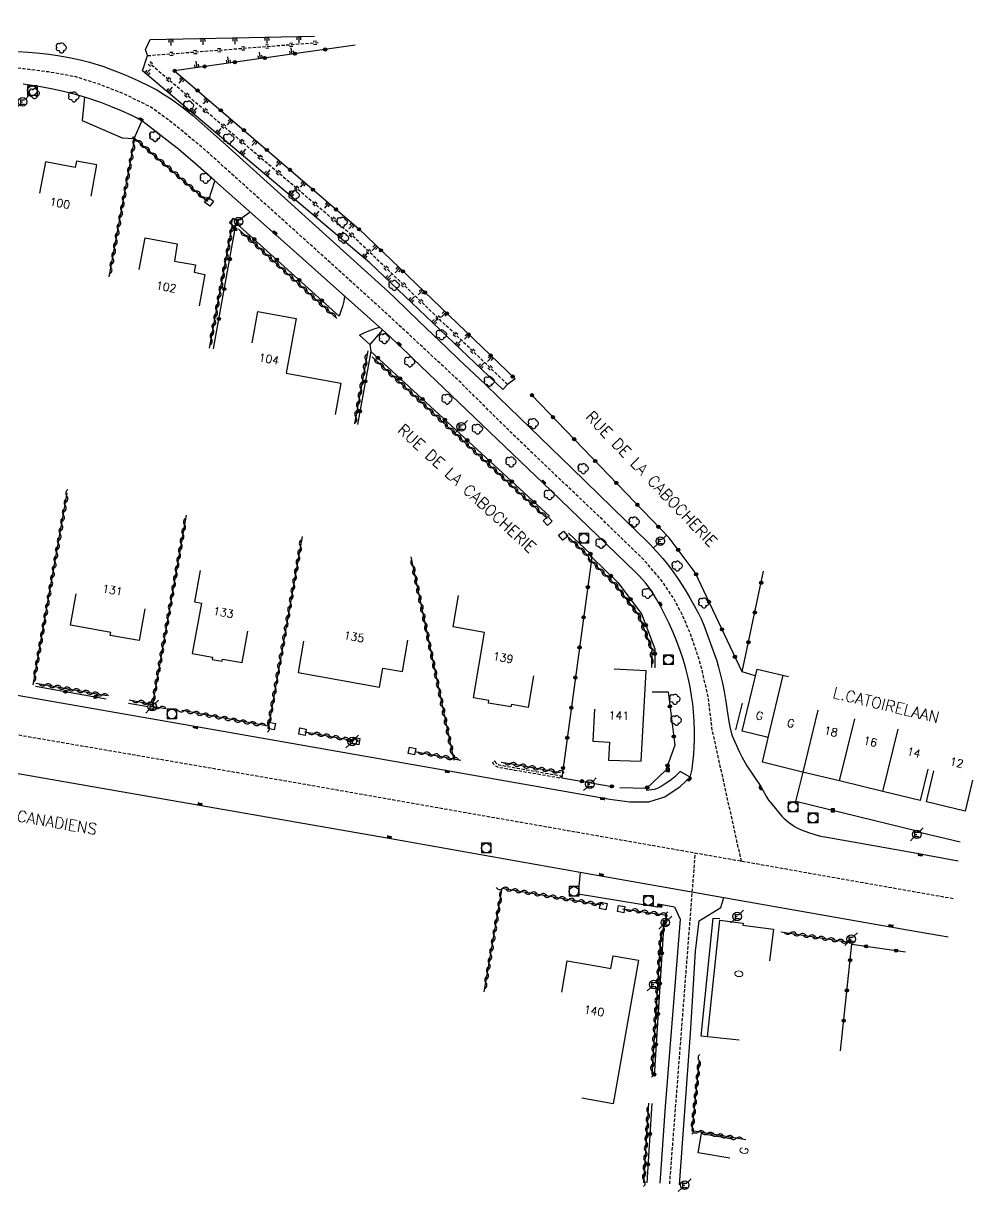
# Model space of a CAD drawing. Header units: millimetres. Extents: x 75999 to 76986, y 158000 to 158837.
# Drawn here: x 76416.2 to 76564.6, y 158117.9 to 158300.4 of the extents above; entities that cross this region are included whole.
import ezdxf
from ezdxf.enums import TextEntityAlignment as Align

# ---------------------------------------------------------------- set-up
doc = ezdxf.new("R2010")
doc.units = ezdxf.units.MM
doc.linetypes.add('DASHED', pattern=[0.75, 0.5, -0.25])
doc.layers.get('0').update_dxf_attribs({"linetype": 'CONTINUOUS'})
for name, color, linetype in [('W0001', 6, 'DASHED'), ('W0008', 7, 'CONTINUOUS'), ('W0100', 7, 'CONTINUOUS'), ('W0112', 1, 'DASHED'), ('W0211', 2, 'CONTINUOUS'), ('W0220', 5, 'DASHED'), ('W0300', 7, 'CONTINUOUS'), ('W0310', 3, 'CONTINUOUS'), ('W0322', 7, 'CONTINUOUS'), ('W0330', 7, 'CONTINUOUS'), ('W0400', 7, 'CONTINUOUS'), ('W0420', 7, 'CONTINUOUS'), ('W0471', 7, 'CONTINUOUS'), ('W0989', 7, 'CONTINUOUS'), ('W0991', 7, 'CONTINUOUS'), ('W1102', 7, 'CONTINUOUS')]:
    doc.layers.add(name, color=color, linetype=linetype)
doc.styles.get("Standard").update_dxf_attribs({"font": 'romans.shx', "width": 0.85})

# ---------------------------------------------------------------- blocks, each defined once
blk = doc.blocks.new('T400')
for p, q in [((-0.15, 0.3), (0.15, 0.3)), ((-0.15, -0.25), (-0.15, 0.3)), ((-0.15, 0.15), (0.15, 0.15)), ((-0.15, 0), (0.15, 0)), ((0.15, 0.3), (0.15, -0.25)), ((-0.15, -0.15), (0.15, -0.15)), ((-0.15, -0.25), (-0.15, -0.3)), ((-0.15, -0.3), (0.15, -0.3)), ((0.15, -0.3), (0.15, -0.25))]:
    blk.add_line(p, q)
blk = doc.blocks.new('t112o')
at = {"color": 0, "linetype": 'Continuous'}
for p, q in [((-0.5, 0.5), (0.5, 0.5)), ((-0.5, -0.5), (-0.5, 0.5)), ((0.5, 0.5), (0.5, -0.5)), ((0.5, -0.5), (-0.5, -0.5))]:
    blk.add_line(p, q, dxfattribs=at)
blk = doc.blocks.new('T471')
for p, q in [((-0.333334, 0.333334), (-0.333334, -0.333334)), ((-0.333334, 0.333334), (0.333334, 0.333334)), ((-0.333334, 0), (0, 0)), ((0.500001, 0.500001), (1.000002, 1.000002)), ((-0.500001, -0.500001), (-1.000002, -1.000002)), ((-0.333334, -0.333334), (0.333334, -0.333334))]:
    blk.add_line(p, q)
blk.add_ellipse((0, 0), major_axis=(0.471405, 0.471405), ratio=1, start_param=5.4977871438, end_param=11.780972451)
blk = doc.blocks.new('T420')
for p, q in [((0.75, 0.75), (-0.75, 0.75)), ((-0.75, 0.75), (-0.75, -0.75)), ((0.75, 0.75), (0.75, -0.75)), ((0.75, -0.75), (-0.75, -0.75))]:
    blk.add_line(p, q)
blk.add_ellipse((0, 0), major_axis=(-0.53, 0.53), ratio=1, start_param=3.926991, end_param=10.210176)
blk = doc.blocks.new('t330o')
at = {"color": 0, "linetype": 'Continuous'}
for p, q in [((0.25, -0.25), (-0.25, 0.25)), ((-0.25, -0.25), (0.25, 0.25)), ((-0.25, 0.25), (-0.25, -0.25)), ((0.25, 0.25), (-0.25, 0.25)), ((0.25, -0.25), (0.25, 0.25)), ((-0.25, -0.25), (0.25, -0.25)), ((-0.25, -0.25), (-0.25, -0.25))]:
    blk.add_line(p, q, dxfattribs=at)
blk = doc.blocks.new('T300')
for p, q in [((-0.8, 0.51), (-0.86, 0.34)), ((-0.86, 0.34), (-0.86, 0.17)), ((-0.86, 0.17), (-0.74, 0.06)), ((-0.69, 0.63), (-0.8, 0.51)), ((-0.8, -0.06), (-0.74, 0.06)), ((-0.74, 0.06), (-0.69, 0.11)), ((-0.57, 0.69), (-0.69, 0.63)), ((-0.46, 0.69), (-0.57, 0.69)), ((-0.29, 0.63), (-0.46, 0.69)), ((-0.29, 0.63), (-0.17, 0.74)), ((-0.23, 0.57), (-0.29, 0.63)), ((-0.17, 0.74), (-0.06, 0.8)), ((-0.06, 0.8), (0.06, 0.8)), ((0.06, 0.8), (0.23, 0.74)), ((0.23, 0.74), (0.34, 0.63)), ((0.34, 0.63), (0.4, 0.51)), ((0.46, 0.46), (0.34, 0.46)), ((0.4, 0.51), (0.4, 0.46)), ((0.57, 0.4), (0.46, 0.46)), ((0.57, 0.4), (0.69, 0.29)), ((0.69, 0.29), (0.74, 0.17)), ((0.74, 0.06), (0.69, -0.17)), ((0.74, 0.17), (0.74, 0.06)), ((-0.8, -0.17), (-0.8, -0.06)), ((-0.8, -0.23), (-0.8, -0.17)), ((-0.74, -0.34), (-0.8, -0.23)), ((-0.69, -0.4), (-0.74, -0.34)), ((-0.51, -0.46), (-0.69, -0.4)), ((-0.4, -0.46), (-0.51, -0.46)), ((-0.4, -0.46), (-0.34, -0.46)), ((-0.34, -0.46), (-0.34, -0.4)), ((-0.34, -0.51), (-0.34, -0.46)), ((-0.29, -0.63), (-0.34, -0.51)), ((-0.17, -0.74), (-0.29, -0.63)), ((-0.06, -0.8), (-0.17, -0.74)), ((0.06, -0.8), (-0.06, -0.8)), ((0.17, -0.74), (0.06, -0.8)), ((0.23, -0.69), (0.17, -0.74)), ((0.29, -0.46), (0.23, -0.46)), ((0.29, -0.63), (0.23, -0.69)), ((0.46, -0.4), (0.29, -0.46)), ((0.34, -0.51), (0.29, -0.63)), ((0.34, -0.51), (0.34, -0.46)), ((0.57, -0.34), (0.46, -0.4)), ((0.63, -0.29), (0.57, -0.34)), ((0.69, -0.17), (0.63, -0.29))]:
    blk.add_line(p, q)
blk = doc.blocks.new('t220o')
at = {"color": 0, "linetype": 'Continuous'}
for p, q in [((-0.25, 0.25), (0.25, 0.25)), ((-0.25, -0.25), (0.25, -0.25))]:
    blk.add_line(p, q, dxfattribs=at)
blk = doc.blocks.new('t322o')
at = {"color": 0, "linetype": 'Continuous'}
for radius in [0.25, 0.15]:
    blk.add_circle((0, 0), radius, dxfattribs=at)
blk = doc.blocks.new('t211o')
at = {"color": 0, "linetype": 'Continuous'}
for p, q in [((-0.29, 0.5), (-0.29, 0)), ((0, 1), (0, 0)), ((0.29, 0.5), (0.29, 0))]:
    blk.add_line(p, q, dxfattribs=at)
blk = doc.blocks.new('t310o')
at = {"color": 0, "linetype": 'Continuous'}
for centre, start, end in [((-0.5, 0.38), 216.8699, 323.1304), ((0.5, -0.37), 36.8699, 143.1303)]:
    blk.add_arc(centre, 0.625, start, end, dxfattribs=at)

msp = doc.modelspace()

# ---------------------------------------------------------------- linework, layer by layer
at = {"layer": 'W0001', "flags": 128}
for points in [[(76528.44, 158169.5), (76523.89, 158189.99), (76523.26, 158195.02), (76522.3, 158199.46), (76521.45, 158202.2), (76520.42, 158205.21), (76519.16, 158208.08), (76517.81, 158210.69), (76515.97, 158213.38), (76513.27, 158216.53), (76506.66, 158222.95), (76493.11, 158235.84), (76484.21, 158244.65), (76472.57, 158255.47), (76457.85, 158268.76), (76444.45, 158280.8), (76439.51, 158284.89), (76436.05, 158287.4), (76431.82, 158289.47), (76428.05, 158290.91), (76424.41, 158292.08), (76420.14, 158292.84), (76416.23, 158293.33), (76412.9, 158293.65), (76409.84, 158293.69), (76405.93, 158293.29), (76402.07, 158292.66), (76396.67, 158291.22), (76388.61, 158288.9), (76380.64, 158286.43), (76371.46, 158283.59), (76363.81, 158281.5), (76356.03, 158279.59), (76349.09, 158278.14), (76342.56, 158276.89), (76335.48, 158275.72), (76327.75, 158274.65), (76322.55, 158274.09), (76318.54, 158273.99), (76314.81, 158274.37), (76310.85, 158275.16), (76307.36, 158276.51), (76303.68, 158278.79), (76300.32, 158281.82), (76297.57, 158284.89), (76295.15, 158288.43), (76292.82, 158292.02), (76290.21, 158296.95), (76282.59, 158311.01), (76274.21, 158327.35), (76261.8, 158351.28), (76251.35, 158371.95), (76249.25, 158375.96), (76247.3, 158379.5), (76245.15, 158382.62), (76242.59, 158386.21), (76239.75, 158389.74), (76236.76, 158393.01), (76222.85, 158406.08), (76223.71, 158410.22), (76224.72, 158414.27), (76229.19, 158424.11), (76235.25, 158438.15), (76237.86, 158444.82), (76236.01, 158450.04), (76232.69, 158454.96), (76227.26, 158462.45), (76215.68, 158478.79), (76193.57, 158509.78), (76175.93, 158534.62), (76173.11, 158537.44), (76170.83, 158540.13), (76166.92, 158545.6), (76133.83, 158591.92), (76104.56, 158632.94), (76098.5, 158651.21), (76088.8, 158680.02)], [(76561.53, 158163.67), (76501.33, 158174.29), (76457.36, 158182.02), (76264.22, 158215.2)], [(76517.23, 158119.11), (76521.23, 158170.78)]]:
    msp.add_lwpolyline(points, dxfattribs=at)
at = {"layer": 'W0008', "flags": 128}
for points in [[(76415.3, 158296.06), (76417.04, 158295.93), (76418.78, 158295.77), (76420.21, 158295.61), (76421.63, 158295.41), (76423.38, 158295.11), (76425.11, 158294.74), (76426.53, 158294.38), (76427.92, 158293.96), (76428.8, 158293.67), (76429.67, 158293.35), (76430.95, 158292.85), (76432.22, 158292.33), (76434.1, 158291.5), (76435.95, 158290.62), (76437.06, 158290.04), (76438.14, 158289.39), (76439.35, 158288.6), (76440.53, 158287.76), (76441.63, 158286.91), (76442.69, 158286.02), (76445.99, 158283.1), (76447.8, 158281.49), (76473.26, 158258.5), (76474.35, 158257.48), (76478.06, 158253.88), (76482.39, 158249.73), (76484.23, 158247.98), (76486.72, 158245.65), (76488.37, 158244.09), (76490.52, 158242), (76493.74, 158238.87), (76501.91, 158230.95), (76512.46, 158220.7), (76513.32, 158219.86), (76514.16, 158218.99), (76515.16, 158217.92), (76516.14, 158216.83), (76516.85, 158215.99), (76517.51, 158215.11), (76518.6, 158213.53), (76519.64, 158211.93), (76520.4, 158210.67), (76521.12, 158209.39), (76521.67, 158208.36), (76522.18, 158207.31), (76522.54, 158206.43), (76524.25, 158201.83), (76524.58, 158200.85), (76524.86, 158199.85), (76525.17, 158198.6), (76525.46, 158197.34), (76525.72, 158196.07), (76525.96, 158194.81), (76526.41, 158191.68), (76526.62, 158190.52), (76526.89, 158189.45), (76527.01, 158189.12), (76528.09, 158186.66), (76528.48, 158185.85), (76529.27, 158184.43), (76531.49, 158181.21), (76532.37, 158179.58), (76532.69, 158179.09), (76533.04, 158178.63), (76533.74, 158177.77), (76534.45, 158176.92), (76534.75, 158176.58), (76535.07, 158176.26), (76535.41, 158175.95), (76535.77, 158175.65), (76536.14, 158175.37), (76536.52, 158175.1), (76536.85, 158174.89), (76537.2, 158174.7), (76537.55, 158174.53), (76537.92, 158174.37), (76538.9, 158174.01), (76539.9, 158173.7), (76540.82, 158173.46), (76541.76, 158173.27), (76554.71, 158170.99), (76562.31, 158169.6)], [(76413.5, 158195.78), (76444.46, 158190.36), (76481.9, 158183.81), (76507.89, 158179.25), (76510.99, 158178.83), (76513.98, 158178.83), (76516.45, 158179.6), (76518.87, 158181.19), (76520.41, 158182.69), (76520.72, 158183.89), (76520.81, 158184.44), (76520.99, 158186.26), (76521.05, 158187.29), (76521.1, 158188.59), (76521.1, 158189.9), (76521.05, 158191.39), (76520.95, 158192.88), (76520.83, 158194.14), (76520.66, 158195.39), (76520.41, 158196.8), (76520.12, 158198.2), (76519.75, 158199.65), (76519.33, 158201.08), (76518.87, 158202.47), (76518.36, 158203.84), (76517.76, 158205.26), (76517.13, 158206.67), (76516.47, 158208.03), (76515.78, 158209.36), (76515.18, 158210.45), (76514.55, 158211.51), (76514.27, 158211.95), (76513.97, 158212.36), (76513.47, 158213), (76512.94, 158213.61), (76512.4, 158214.19), (76511.84, 158214.75), (76498.7, 158227.4), (76477.1, 158248.1), (76476.31, 158248.85), (76474.56, 158250.49), (76472.75, 158252.18), (76471.87, 158252.97), (76457.89, 158265.41), (76446.1, 158275.87), (76442.7, 158278.83), (76441.29, 158280.04), (76440.44, 158280.76), (76439.56, 158281.45), (76435.35, 158284.72), (76434.77, 158285.13), (76433.99, 158285.62), (76433.17, 158286.05), (76431.54, 158286.79), (76429.88, 158287.47), (76428.32, 158288.05), (76426.74, 158288.6), (76425.45, 158289.01), (76424.14, 158289.38), (76422.5, 158289.79), (76420.85, 158290.16), (76419.23, 158290.47), (76417.6, 158290.73), (76416.2, 158290.91)], [(76425.75, 158288.94), (76425.41, 158285.24), (76431.68, 158282.55), (76433.52, 158282.44), (76434.73, 158285.14)], [(76445.21, 158272.87), (76446.13, 158275.8)], [(76449.4, 158269.35), (76451.64, 158270.98)], [(76466.42, 158257.83), (76466.28, 158257.02), (76466.08, 158256.22), (76465.84, 158255.45), (76465.55, 158254.7)], [(76468.76, 158251.73), (76469.47, 158252.1), (76470.19, 158252.42), (76471.02, 158252.73), (76471.87, 158252.97)], [(76472.32, 158252.56), (76470.38, 158250.24)], [(76276.85, 158207.1), (76287.07, 158205.41), (76318.6, 158200.04), (76351.14, 158194.41), (76359.49, 158192.93), (76377.32, 158189.81), (76413.91, 158183.52), (76442.86, 158178.46), (76472.77, 158173.25), (76503.26, 158167.83), (76525.67, 158163.88), (76554.38, 158158.83), (76560.75, 158157.73)], [(76520.41, 158182.69), (76518.85, 158183.57), (76518.45, 158183.14), (76518.04, 158182.72), (76517.77, 158182.49), (76517.48, 158182.27), (76516.93, 158181.89), (76516.36, 158181.52), (76515.87, 158181.23), (76515.38, 158180.96), (76515.1, 158180.84), (76514.8, 158180.75), (76513.67, 158180.56), (76513.59, 158180.91)], [(76562.6, 158172.53), (76556.28, 158174.02), (76556.31, 158174.14), (76536.96, 158178.85)], [(76503.26, 158167.83), (76502.9, 158164.43), (76515.34, 158162.43), (76515.4, 158162.87), (76517.97, 158162.4), (76518.86, 158160.49), (76516.5, 158131.2), (76515.7, 158119.25)], [(76518.75, 158118.98), (76520.52, 158143.38), (76521.27, 158155.49), (76521.85, 158160.22), (76525.22, 158162.3), (76525.67, 158163.88)], [(76523.11, 158142.11), (76522.14, 158142.21), (76524.04, 158160.63), (76525.04, 158160.56)]]:
    msp.add_lwpolyline(points, dxfattribs=at)
at = {"layer": 'W0100', "flags": 128}
for points in [[(76426.81, 158273.41), (76427.72, 158278.33), (76424.52, 158278.92), (76424.34, 158277.93), (76419.67, 158278.8), (76418.76, 158273.88)], [(76434.34, 158261.99), (76435.25, 158266.91), (76440.28, 158265.97), (76439.83, 158263.29), (76443.12, 158262.7), (76442.9, 158261.54), (76444.58, 158261.22), (76443.67, 158256.31)], [(76451.98, 158250.51), (76452.88, 158255.43), (76458.83, 158254.34), (76457.27, 158245.78), (76465.83, 158244.23), (76464.93, 158239.31)], [(76443.87, 158214.96), (76442.98, 158210.04), (76444.05, 158209.85), (76442.62, 158201.98), (76442.62, 158201.98), (76445.76, 158201.4), (76445.7, 158201.07), (76447.28, 158200.79), (76447.33, 158201.12), (76447.33, 158201.12), (76450.41, 158200.57), (76451.29, 158205.49)], [(76435.21, 158208.95), (76434.34, 158204.03), (76429.79, 158204.8), (76429.87, 158205.29), (76429.08, 158205.43), (76423.59, 158206.41), (76424.46, 158211.33)], [(76495.96, 158198.49), (76495.1, 158193.57), (76492.49, 158194.02), (76492.42, 158193.63), (76488.91, 158194.25), (76488.97, 158194.64), (76488.97, 158194.64), (76486.57, 158195.06), (76488.3, 158205.27), (76483.38, 158206.13), (76484.24, 158211.05)], [(76460.02, 158203.93), (76459.15, 158199), (76471.87, 158196.74), (76471.87, 158196.74), (76472.39, 158199.69), (76475.45, 158199.15), (76476.33, 158204.07)], [(76505.49, 158193.27), (76505.21, 158188.28), (76507.82, 158188.14), (76507.67, 158185.34), (76507.67, 158185.34), (76512.79, 158185.15), (76513.57, 158199.29), (76508.57, 158199.56)], [(76557.56, 158183.9), (76556.39, 158179.04), (76550.55, 158180.44), (76543.77, 158182.07), (76537.96, 158183.46), (76531.71, 158185.03), (76532.59, 158188.82), (76532.42, 158188.89), (76528.54, 158189.83), (76530.91, 158199.56), (76535.77, 158198.38)], [(76564.57, 158182.21), (76563.4, 158177.35), (76557.35, 158178.8), (76558.52, 158183.66)], [(76528.08, 158141.58), (76523.11, 158142.11), (76525.04, 158160.34), (76528.72, 158159.88), (76528.68, 158159.52), (76528.68, 158159.52), (76529.02, 158159.47), (76533.44, 158158.93), (76532.83, 158153.97)], [(76500.36, 158149.05), (76501.21, 158153.97), (76506.61, 158153.04), (76508.05, 158152.79), (76508.39, 158154.75), (76512.37, 158154.05), (76508.4, 158131.65), (76503.48, 158132.52)], [(76526.61, 158123.14), (76521.68, 158123.97), (76522.19, 158126.98), (76527.12, 158126.15)]]:
    msp.add_lwpolyline(points, dxfattribs=at)
at = {"layer": 'W0112', "flags": 128}
msp.add_lwpolyline([(76489.92, 158185.2), (76490.05, 158184.92), (76490.07, 158184.89), (76490.1, 158184.86), (76490.27, 158184.73), (76490.45, 158184.62), (76490.51, 158184.59), (76490.57, 158184.58), (76493.12, 158184.12), (76500.22, 158182.89), (76500.15, 158182.5), (76493.05, 158183.73), (76490.49, 158184.18), (76490.37, 158184.22), (76490.26, 158184.27), (76490.05, 158184.4), (76489.84, 158184.55), (76489.76, 158184.63), (76489.7, 158184.72), (76489.56, 158185.04)], close=True, dxfattribs=at)
at = {"layer": 'W0211', "flags": 128}
msp.add_lwpolyline([(76493.06, 158244.88), (76491.88, 158244.02), (76491.14, 158243.23), (76470.36, 158263.02), (76434.85, 158293.03), (76435.63, 158295.4), (76435.31, 158296.33), (76436.05, 158297.9), (76461.71, 158298.42)], dxfattribs=at)
at = {"layer": 'W0220', "flags": 128}
for points in [[(76435.63, 158295.4), (76462.35, 158297.45)], [(76491.88, 158244.02), (76467.53, 158267.35), (76436.06, 158294.07)]]:
    msp.add_lwpolyline(points, dxfattribs=at)
at = {"layer": 'W0310', "flags": 128}
for points in [[(76429.64, 158260.83), (76433.66, 158282.43), (76444.93, 158272.67)], [(76445.3, 158249.69), (76448.92, 158269)], [(76449.83, 158268.26), (76449.83, 158268.26), (76465.22, 158254.33)], [(76470.03, 158249.28), (76467.95, 158237.86)], [(76470.72, 158248.32), (76470.72, 158248.32), (76470.72, 158248.32), (76498.1, 158223.09)], [(76417.75, 158197.07), (76423.08, 158227.01)], [(76441.66, 158223.58), (76436.35, 158193.76), (76438.41, 158193.39)], [(76459.78, 158220.24), (76454.52, 158190.64), (76440.98, 158193.08)], [(76501.05, 158220.45), (76504.42, 158217.29), (76504.65, 158216.76), (76508.73, 158212.74), (76512.38, 158207.93), (76514.43, 158202.62), (76514.4, 158199.78)], [(76476.79, 158217.11), (76483.42, 158185.54)], [(76418.19, 158197.35), (76429.25, 158195.4)], [(76432.73, 158194.74), (76435.84, 158194.19)], [(76460.2, 158189.74), (76467.89, 158188.37)], [(76477.38, 158186.69), (76484.6, 158185.31)], [(76490.87, 158185.03), (76493.21, 158184.62), (76500.17, 158183.41)], [(76488.24, 158149.11), (76491.04, 158165.3), (76506.52, 158162.72)], [(76509.86, 158162.11), (76516.8, 158161.11), (76515.81, 158157.52), (76514.42, 158136.32)], [(76534.58, 158158.52), (76545.65, 158156.81)], [(76529.12, 158126), (76520.73, 158127.42), (76521.87, 158138.46)], [(76513.94, 158131.71), (76513.15, 158119.31)]]:
    msp.add_lwpolyline(points, dxfattribs=at)
at = {"layer": 'W0322', "flags": 128}
for points in [[(76468.08, 158297.03), (76439.86, 158293.02), (76468.57, 158268.37), (76493.06, 158244.88)], [(76445.92, 158249.58), (76449.5, 158269.24), (76465.55, 158254.7)], [(76468.76, 158251.73), (76470.38, 158250.24), (76470.52, 158249.19), (76498.44, 158223.46)], [(76470.52, 158249.19), (76468.44, 158237.77)], [(76530.59, 158198.51), (76528.54, 158199.11), (76521.21, 158214.64), (76517.16, 158220.04), (76495.62, 158242.42)], [(76501.39, 158220.81), (76504.84, 158217.58), (76505.07, 158217.04), (76509.11, 158213.07), (76512.82, 158208.17), (76514.93, 158202.71), (76514.9, 158199.77)], [(76505.07, 158217.04), (76500.35, 158182.58), (76508.23, 158181.22)], [(76528.54, 158199.11), (76531.91, 158214.83)], [(76418.11, 158196.86), (76429.16, 158194.9)], [(76514.51, 158196.01), (76516.97, 158196.01), (76518.04, 158187.64), (76516.63, 158183.76), (76513.59, 158180.91), (76509.42, 158181.02)], [(76432.64, 158194.24), (76435.75, 158193.7)], [(76527.55, 158190.04), (76528.6, 158194.2)], [(76536.96, 158178.85), (76538.06, 158183.44)], [(76516.29, 158159.9), (76514.78, 158135.99)], [(76543.92, 158139.9), (76545.69, 158156.55), (76554.1, 158155.35)], [(76514.44, 158131.67), (76513.65, 158119.28)]]:
    msp.add_lwpolyline(points, dxfattribs=at)
at = {"layer": 'W1102', "flags": 128}
for points in [[(76532.59, 158188.82), (76534.96, 158198.58)], [(76538.06, 158183.44), (76540.42, 158193.15)], [(76543.77, 158182.07), (76546.14, 158191.78)], [(76550.55, 158180.44), (76552.92, 158190.15)]]:
    msp.add_lwpolyline(points, dxfattribs=at)

# ---------------------------------------------------------------- block references
at = {"layer": 'W0112'}
for p, rotation in [((76445.25, 158272.59), 142.33071059833), ((76449.12, 158269.32), 141.2048905826126), ((76498.14, 158222.69), 132.7199527889132), ((76500.58, 158220.39), 129.7370402822852), ((76455.04, 158190.65), 79.28561571841108), ((76459.85, 158189.78), 349.9019727281598), ((76468.23, 158188.31), 349.8555165484917), ((76476.97, 158186.75), 348.0414578245669), ((76506.86, 158162.55), 168.9464860668052), ((76509.63, 158162.06), 170.1736138826592)]:
    msp.add_blockref('t112o', p, dxfattribs=dict(at, rotation=rotation))
at = {"layer": 'W0211'}
for p, rotation in [((76444.31, 158298.07), 181.1640750843697), ((76449.31, 158298.17), 181.1640750842242), ((76454.31, 158298.27), 181.1640750840212), ((76459.3, 158298.37), 181.1640750844713), ((76439.31, 158297.97), 181.1640750841144), ((76458.18, 158295.62), 8.081994994265294), ((76443.33, 158293.52), 8.0819949942154), ((76448.28, 158294.22), 8.081994994427625), ((76453.23, 158294.92), 8.081994994135153), ((76435.43, 158292.53), 319.8021666738906), ((76441.21, 158291.87), 139.3497900073241), ((76438.81, 158289.68), 319.8021666738906), ((76442.63, 158286.45), 319.8021666737815), ((76445, 158288.61), 139.3497900075182), ((76448.79, 158285.35), 139.3497900077191), ((76446.45, 158283.22), 319.8021666736708), ((76452.59, 158282.09), 139.3497900079271), ((76450.27, 158280), 319.8021666739738), ((76456.38, 158278.84), 139.3497900078474), ((76454.09, 158276.77), 319.8021666738629), ((76457.91, 158273.54), 319.8021666737503), ((76460.17, 158275.58), 139.3497900080654), ((76463.97, 158272.32), 139.3497900078647), ((76461.73, 158270.32), 319.8021666739293), ((76467.76, 158269.07), 139.3497900073445), ((76465.55, 158267.09), 319.8021666735195), ((76471.41, 158265.65), 136.1965681976222), ((76469.37, 158263.86), 319.8021666738588), ((76475.02, 158262.19), 136.1965681983136), ((76473.04, 158260.47), 316.4078302792361), ((76476.66, 158257.02), 316.407830278764), ((76478.63, 158258.73), 136.1965681977943), ((76480.28, 158253.58), 316.4078302793), ((76482.23, 158255.27), 136.1965681980717), ((76483.9, 158250.13), 316.4078302788671), ((76485.84, 158251.8), 136.1965681983498), ((76487.52, 158246.68), 316.4078302794208), ((76489.45, 158248.34), 136.1965681978285)]:
    msp.add_blockref('t211o', p, dxfattribs=dict(at, rotation=rotation))
at = {"layer": 'W0220'}
for p, rotation in [((76443.1, 158295.97), 4.404124074002429), ((76446.84, 158296.26), 4.404124074002429), ((76450.58, 158296.55), 4.404124074002429), ((76454.32, 158296.84), 4.404124074002429), ((76458.06, 158297.12), 4.404124074002429), ((76461.8, 158297.41), 4.404124074002429), ((76436.07, 158294.07), 139.6664026903785), ((76439.36, 158295.68), 4.404124074002429), ((76438.93, 158291.64), 139.6664026903785), ((76441.78, 158289.21), 139.6664026903785), ((76444.64, 158286.79), 139.6664026903785), ((76447.5, 158284.36), 139.6664026903785), ((76450.36, 158281.93), 139.6664026903785), ((76453.22, 158279.5), 139.6664026903785), ((76456.08, 158277.08), 139.6664026903785), ((76458.94, 158274.65), 139.6664026903785), ((76461.79, 158272.22), 139.6664026903785), ((76464.65, 158269.8), 139.6664026903785), ((76467.51, 158267.37), 139.6664026903785), ((76470.22, 158264.78), 136.218994021541), ((76472.93, 158262.18), 136.218994021541), ((76475.64, 158259.59), 136.218994021541), ((76478.34, 158256.99), 136.218994021541), ((76481.05, 158254.4), 136.218994021541), ((76483.76, 158251.8), 136.218994021541), ((76486.47, 158249.21), 136.218994021541), ((76489.17, 158246.61), 136.218994021541)]:
    msp.add_blockref('t220o', p, dxfattribs=dict(at, rotation=rotation))
at = {"layer": 'W0300'}
for p in [(76422.19, 158296.59), (76417.96, 158289.45), (76424.13, 158288.94), (76442.08, 158287.53), (76436.79, 158282.77), (76436.83, 158282.75), (76448.36, 158282.4), (76444.72, 158276.22), (76458.58, 158273.53), (76466.07, 158269.35), (76466.3, 158266.86), (76474.19, 158259.49), (76481.6, 158251.77), (76472.66, 158251.17), (76476.63, 158247.54), (76489.07, 158244.49), (76482.46, 158241.71), (76487.21, 158237.04), (76495.95, 158237.9), (76492.46, 158231.91), (76503.75, 158230.87), (76498.45, 158226.77), (76511.72, 158222.53), (76506.52, 158219.17), (76518.44, 158215.64), (76513.79, 158211.36), (76522.6, 158209.87), (76518.06, 158194.83), (76518.28, 158191.52)]:
    msp.add_blockref('T300', p, dxfattribs=at)
at = {"layer": 'W0310'}
for p, rotation in [((76433.49, 158281.47), 79.45212578637113), ((76434.07, 158282.08), 319.1225653111851), ((76435.2, 158281.1), 319.1225653111851), ((76433.21, 158280), 79.45212578637113), ((76436.33, 158280.12), 319.1225653111851), ((76437.47, 158279.13), 319.1225653111851), ((76432.66, 158277.05), 79.45212578637113), ((76432.94, 158278.53), 79.45212578637113), ((76438.6, 158278.15), 319.1225653111851), ((76439.74, 158277.17), 319.1225653111851), ((76432.39, 158275.58), 79.45212578637113), ((76440.87, 158276.19), 319.1225653111851), ((76432.11, 158274.1), 79.45212578637113), ((76442.01, 158275.21), 319.1225653111851), ((76443.14, 158274.23), 319.1225653111851), ((76431.84, 158272.63), 79.45212578637113), ((76444.27, 158273.25), 319.1225653111851), ((76431.29, 158269.68), 79.45212578637113), ((76431.57, 158271.15), 79.45212578637113), ((76431.02, 158268.2), 79.45212578637113), ((76448.9, 158268.86), 79.36925462571047), ((76430.74, 158266.73), 79.45212578637113), ((76448.62, 158267.38), 79.36925462571047), ((76450.95, 158267.26), 317.8253871143672), ((76452.06, 158266.25), 317.8253871143672), ((76430.47, 158265.25), 79.45212578637113), ((76448.07, 158264.43), 79.36925462571047), ((76448.34, 158265.91), 79.36925462571047), ((76453.17, 158265.24), 317.8253871143672), ((76429.92, 158262.3), 79.45212578637113), ((76430.19, 158263.78), 79.45212578637113), ((76447.79, 158262.96), 79.36925462571047), ((76454.28, 158264.24), 317.8253871143672), ((76455.39, 158263.23), 317.8253871143672), ((76447.51, 158261.49), 79.36925462571047), ((76456.5, 158262.22), 317.8253871143672), ((76457.62, 158261.21), 317.8253871143672), ((76447.24, 158260.01), 79.36925462571047), ((76458.73, 158260.21), 317.8253871143672), ((76459.84, 158259.2), 317.8253871143672), ((76446.68, 158257.06), 79.36925462571047), ((76446.96, 158258.54), 79.36925462571047), ((76460.95, 158258.19), 317.8253871143672), ((76462.06, 158257.19), 317.8253871143672), ((76446.41, 158255.59), 79.36925462571047), ((76463.17, 158256.18), 317.8253871143672), ((76464.29, 158255.17), 317.8253871143672), ((76446.13, 158254.11), 79.36925462571047), ((76445.85, 158252.64), 79.36925462571047), ((76445.58, 158251.17), 79.36925462571047), ((76469.76, 158247.8), 259.6730174883751), ((76469.49, 158246.33), 259.6730174883751), ((76471.82, 158247.31), 317.3347578132606), ((76472.93, 158246.29), 317.3347578132606), ((76469.22, 158244.85), 259.6730174883751), ((76474.03, 158245.27), 317.3347578132606), ((76475.13, 158244.26), 317.3347578132606), ((76468.95, 158243.37), 259.6730174883751), ((76476.23, 158243.24), 317.3347578132606), ((76468.42, 158240.42), 259.6730174883751), ((76468.68, 158241.9), 259.6730174883751), ((76477.34, 158242.22), 317.3347578132606), ((76478.44, 158241.21), 317.3347578132606), ((76468.15, 158238.95), 259.6730174883751), ((76479.54, 158240.19), 317.3347578132606), ((76480.65, 158239.17), 317.3347578132606), ((76481.75, 158238.16), 317.3347578132606), ((76482.85, 158237.14), 317.3347578132606), ((76483.96, 158236.12), 317.3347578132606), ((76485.06, 158235.11), 317.3347578132606), ((76486.16, 158234.09), 317.3347578132606), ((76487.26, 158233.07), 317.3347578132606), ((76488.37, 158232.06), 317.3347578132606), ((76489.47, 158231.04), 317.3347578132606), ((76490.57, 158230.03), 317.3347578132606), ((76491.68, 158229.01), 317.3347578132606), ((76492.78, 158227.99), 317.3347578132606), ((76423.01, 158226.6), 79.90668350371432), ((76493.88, 158226.98), 317.3347578132606), ((76494.99, 158225.96), 317.3347578132606), ((76422.75, 158225.13), 79.90668350371432), ((76496.09, 158224.94), 317.3347578132606), ((76422.22, 158222.17), 79.90668350371432), ((76422.48, 158223.65), 79.90668350371432), ((76497.19, 158223.93), 317.3347578132606), ((76421.96, 158220.7), 79.90668350371432), ((76441.14, 158220.63), 259.9066835037236), ((76441.4, 158222.11), 259.9066835037236), ((76421.7, 158219.22), 79.90668350371432), ((76440.87, 158219.15), 259.9066835037236), ((76459.51, 158218.77), 259.9268580358582), ((76502.14, 158219.42), 316.852130905029), ((76421.43, 158217.74), 79.90668350371432), ((76440.61, 158217.68), 259.9066835037236), ((76459.25, 158217.29), 259.9268580358582), ((76503.24, 158218.4), 316.852130905029), ((76504.33, 158217.37), 316.852130905029), ((76421.17, 158216.27), 79.90668350371432), ((76440.35, 158216.2), 259.9066835037236), ((76458.99, 158215.81), 259.9268580358582), ((76477.1, 158215.64), 281.8684130290205), ((76505.22, 158216.2), 315.5044829525772), ((76506.29, 158215.14), 315.5044829525772), ((76420.64, 158213.31), 79.90668350371432), ((76420.91, 158214.79), 79.90668350371432), ((76439.82, 158213.25), 259.9066835037236), ((76440.09, 158214.72), 259.9066835037236), ((76458.73, 158214.34), 259.9268580358582), ((76477.4, 158214.17), 281.8684130290205), ((76507.36, 158214.09), 315.5044829525772), ((76420.38, 158211.84), 79.90668350371432), ((76439.56, 158211.77), 259.9066835037236), ((76458.2, 158211.38), 259.9268580358582), ((76458.46, 158212.86), 259.9268580358582), ((76477.71, 158212.71), 281.8684130290205), ((76478.02, 158211.24), 281.8684130290205), ((76508.43, 158213.04), 315.5044829525772), ((76509.38, 158211.89), 307.1500785895456), ((76420.12, 158210.36), 79.90668350371432), ((76439.3, 158210.29), 259.9066835037236), ((76457.94, 158209.91), 259.9268580358582), ((76478.33, 158209.77), 281.8684130290205), ((76510.29, 158210.69), 307.1500785895456), ((76511.19, 158209.5), 307.1500785895456), ((76419.86, 158208.88), 79.90668350371432), ((76439.03, 158208.82), 259.9066835037236), ((76457.68, 158208.43), 259.9268580358582), ((76478.64, 158208.3), 281.8684130290205), ((76512.1, 158208.3), 307.1500785895456), ((76419.33, 158205.93), 79.90668350371432), ((76419.59, 158207.41), 79.90668350371432), ((76438.51, 158205.86), 259.9066835037236), ((76438.77, 158207.34), 259.9066835037236), ((76457.41, 158206.95), 259.9268580358582), ((76478.95, 158206.83), 281.8684130290205), ((76512.75, 158206.96), 291.0494525288034), ((76419.07, 158204.45), 79.90668350371432), ((76438.25, 158204.38), 259.9066835037236), ((76456.89, 158204), 259.9268580358582), ((76457.15, 158205.48), 259.9268580358582), ((76479.26, 158205.37), 281.8684130290205), ((76479.56, 158203.9), 281.8684130290205), ((76513.29, 158205.56), 291.0494525288034), ((76513.83, 158204.16), 291.0494525288034), ((76418.8, 158202.98), 79.90668350371432), ((76437.98, 158202.91), 259.9066835037236), ((76456.63, 158202.52), 259.9268580358582), ((76479.87, 158202.43), 281.8684130290205), ((76514.37, 158202.76), 291.0494525288034), ((76418.54, 158201.5), 79.90668350371432), ((76437.72, 158201.43), 259.9066835037236), ((76456.36, 158201.05), 259.9268580358582), ((76480.18, 158200.96), 281.8684130290205), ((76514.41, 158201.28), 269.3915690480759), ((76418.02, 158198.55), 79.90668350371432), ((76418.28, 158200.02), 79.90668350371432), ((76437.19, 158198.48), 259.9066835037236), ((76437.46, 158199.95), 259.9066835037236), ((76456.1, 158199.57), 259.9268580358582), ((76480.49, 158199.49), 281.8684130290205), ((76436.93, 158197), 259.9066835037236), ((76455.58, 158196.61), 259.9268580358582), ((76455.84, 158198.09), 259.9268580358582), ((76480.8, 158198.03), 281.8684130290205), ((76419.67, 158197.09), 349.9646608743431), ((76421.15, 158196.83), 349.9646608743431), ((76422.63, 158196.57), 349.9646608743431), ((76424.1, 158196.31), 349.9646608743431), ((76425.58, 158196.05), 349.9646608743431), ((76427.06, 158195.78), 349.9646608743431), ((76428.53, 158195.52), 349.9646608743431), ((76436.67, 158195.52), 259.9066835037236), ((76455.32, 158195.14), 259.9268580358582), ((76481.11, 158196.56), 281.8684130290205), ((76481.42, 158195.09), 281.8684130290205), ((76434.21, 158194.48), 350.036477343653), ((76435.68, 158194.22), 350.036477343653), ((76436.41, 158194.05), 259.9066835037236), ((76437.54, 158193.55), 349.9921679571816), ((76455.05, 158193.66), 259.9268580358582), ((76481.72, 158193.62), 281.8684130290205), ((76441.3, 158193.02), 169.783849618966), ((76442.77, 158192.76), 169.783849618966), ((76444.25, 158192.49), 169.783849618966), ((76445.73, 158192.22), 169.783849618966), ((76447.2, 158191.96), 169.783849618966), ((76454.79, 158192.18), 259.9268580358582), ((76482.03, 158192.15), 281.8684130290205), ((76448.68, 158191.69), 169.783849618966), ((76450.15, 158191.43), 169.783849618966), ((76451.63, 158191.16), 169.783849618966), ((76453.11, 158190.89), 169.783849618966), ((76454.53, 158190.71), 259.9268580358582), ((76482.34, 158190.69), 281.8684130290205), ((76461.68, 158189.48), 349.9233397717331), ((76463.16, 158189.21), 349.9233397717331), ((76464.63, 158188.95), 349.9233397717331), ((76466.11, 158188.69), 349.9233397717331), ((76467.59, 158188.43), 349.9233397717331), ((76482.65, 158189.22), 281.8684130290205), ((76482.96, 158187.75), 281.8684130290205), ((76478.85, 158186.41), 349.1760722368705), ((76483.27, 158186.28), 281.8684130290205), ((76480.32, 158186.13), 349.1760722368705), ((76481.8, 158185.84), 349.1760722368705), ((76483.27, 158185.56), 349.1760722368705), ((76492.35, 158184.77), 349.9361235940015), ((76493.82, 158184.51), 350.1443924403459), ((76495.3, 158184.25), 350.1443924403459), ((76496.78, 158183.99), 350.1443924403459), ((76498.26, 158183.74), 350.1443924403459), ((76499.74, 158183.48), 350.1443924403459), ((76491.11, 158165.28), 350.5375809388153), ((76490.8, 158163.89), 80.19458313981933), ((76492.59, 158165.04), 350.5375809388153), ((76494.07, 158164.79), 350.5375809388153), ((76495.55, 158164.55), 350.5375809388153), ((76490.54, 158162.41), 80.19458313981933), ((76497.03, 158164.3), 350.5375809388153), ((76498.51, 158164.05), 350.5375809388153), ((76499.99, 158163.81), 350.5375809388153), ((76501.47, 158163.56), 350.5375809388153), ((76502.95, 158163.31), 350.5375809388153), ((76504.43, 158163.07), 350.5375809388153), ((76505.91, 158162.82), 350.5375809388153), ((76490.29, 158160.94), 80.19458313981933), ((76511.35, 158161.9), 351.7869499365758), ((76512.83, 158161.68), 351.7869499365758), ((76514.32, 158161.47), 351.7869499365758), ((76515.8, 158161.26), 351.7869499365758), ((76516.67, 158160.63), 254.6938473714144), ((76490.03, 158159.46), 80.19458313981933), ((76516.27, 158159.19), 254.6938473714144), ((76489.52, 158156.5), 80.19458313981933), ((76489.78, 158157.98), 80.19458313981933), ((76515.87, 158157.74), 254.6938473714144), ((76536.07, 158158.29), 351.2029644993774), ((76537.55, 158158.06), 351.2029644993774), ((76539.03, 158157.83), 351.2029644993774), ((76540.51, 158157.6), 351.2029644993774), ((76542, 158157.37), 351.2029644993774), ((76543.48, 158157.14), 351.2029644993774), ((76489.26, 158155.02), 80.19458313981933), ((76515.63, 158154.75), 266.2355840584892), ((76515.73, 158156.25), 266.2355840584892), ((76544.96, 158156.92), 351.2029644993774), ((76489.01, 158153.55), 80.19458313981933), ((76515.53, 158153.26), 266.2355840584892), ((76488.75, 158152.07), 80.19458313981933), ((76515.43, 158151.76), 266.2355840584892), ((76488.5, 158150.59), 80.19458313981933), ((76515.34, 158150.26), 266.2355840584892), ((76515.24, 158148.77), 266.2355840584892), ((76515.04, 158145.77), 266.2355840584892), ((76515.14, 158147.27), 266.2355840584892), ((76514.94, 158144.28), 266.2355840584892), ((76514.84, 158142.78), 266.2355840584892), ((76514.75, 158141.28), 266.2355840584892), ((76514.55, 158138.29), 266.2355840584892), ((76514.65, 158139.79), 266.2355840584892), ((76521.86, 158138.34), 84.08948768194749), ((76514.45, 158136.79), 266.2355840584892), ((76521.7, 158136.85), 84.08948768194749), ((76521.55, 158135.36), 84.08948768194749), ((76521.39, 158133.87), 84.08948768194749), ((76521.08, 158130.88), 84.08948768194749), ((76521.24, 158132.37), 84.08948768194749), ((76513.85, 158130.21), 266.343696114641), ((76520.93, 158129.39), 84.08948768194749), ((76513.75, 158128.71), 266.343696114641), ((76520.78, 158127.9), 84.08948768194749), ((76513.56, 158125.72), 266.343696114641), ((76513.66, 158127.21), 266.343696114641), ((76521.73, 158127.25), 170.456667591614), ((76523.21, 158127), 170.456667591614), ((76524.69, 158126.75), 170.456667591614), ((76526.17, 158126.5), 170.456667591614), ((76527.64, 158126.25), 170.456667591614), ((76513.47, 158124.22), 266.343696114641), ((76513.37, 158122.72), 266.343696114641), ((76513.27, 158121.23), 266.343696114641), ((76513.18, 158119.73), 266.343696114641)]:
    msp.add_blockref('t310o', p, dxfattribs=dict(at, rotation=rotation))
at = {"layer": 'W0322'}
for p, rotation in [((76463.38, 158296.36), 188.0819949942729), ((76449.27, 158294.36), 188.0819949942729), ((76453.97, 158295.03), 188.0819949942729), ((76458.67, 158295.69), 188.0819949942729), ((76439.86, 158293.02), 188.0819949942729), ((76444.56, 158293.69), 188.0819949942729), ((76443.46, 158289.93), 319.3497900077182), ((76447.07, 158286.84), 319.3497900077182), ((76450.67, 158283.74), 319.3497900077182), ((76454.27, 158280.65), 319.3497900077182), ((76457.88, 158277.55), 319.3497900077182), ((76461.48, 158274.46), 319.3497900077182), ((76465.08, 158271.36), 319.3497900077182), ((76449.33, 158268.27), 79.67301748865209), ((76452.3, 158266.71), 317.825387114399), ((76468.68, 158268.26), 316.1965681980618), ((76472.11, 158264.98), 316.1965681980618), ((76448.48, 158263.6), 79.67301748865209), ((76455.82, 158263.52), 317.825387114399), ((76475.54, 158261.69), 316.1965681980618), ((76459.34, 158260.33), 317.825387114399), ((76447.62, 158258.93), 79.67301748865209), ((76478.97, 158258.4), 316.1965681980618), ((76462.86, 158257.14), 317.825387114399), ((76446.77, 158254.25), 79.67301748865209), ((76482.4, 158255.11), 316.1965681980618), ((76485.82, 158251.82), 316.1965681980618), ((76489.25, 158248.54), 316.1965681980618), ((76471.62, 158248.17), 317.3347578133053), ((76475.11, 158244.96), 317.3347578133053), ((76492.68, 158245.25), 316.1965681980618), ((76469.67, 158244.51), 259.6730174883751), ((76478.6, 158241.74), 317.3347578133053), ((76495.71, 158242.33), 133.8983339060658), ((76468.82, 158239.84), 259.6730174883751), ((76482.1, 158238.52), 317.3347578133053), ((76499, 158238.91), 133.8983339060658), ((76485.59, 158235.3), 317.3347578133053), ((76502.3, 158235.48), 133.8983339060658), ((76489.08, 158232.08), 317.3347578133053), ((76505.59, 158232.06), 133.8983339060658), ((76492.58, 158228.86), 317.3347578133053), ((76508.88, 158228.64), 133.8983339060658), ((76496.07, 158225.64), 317.3347578133053), ((76512.18, 158225.22), 133.8983339060658), ((76515.47, 158221.79), 133.8983339060658), ((76504.85, 158217.56), 293.1609098649727), ((76518.55, 158218.19), 126.9000117855124), ((76508.06, 158214.11), 315.5044829521789), ((76521.35, 158214.36), 115.2472081908682), ((76504.43, 158212.34), 262.20810285984), ((76531.53, 158213.04), 77.88290083338711), ((76511.09, 158210.46), 307.1500785895628), ((76523.37, 158210.06), 115.2472081908682), ((76530.53, 158208.4), 77.88290083338711), ((76503.78, 158207.63), 262.20810285984), ((76513.5, 158206.42), 291.049452528866), ((76525.4, 158205.76), 115.2472081908682), ((76503.14, 158202.93), 262.20810285984), ((76529.53, 158203.75), 77.88290083338711), ((76514.92, 158201.94), 269.3915690481779), ((76527.42, 158201.47), 115.2472081908682), ((76502.49, 158198.22), 262.20810285984), ((76422.79, 158196.03), 349.9646608743431), ((76427.46, 158195.2), 349.9646608743431), ((76517.26, 158193.73), 277.3231191056512), ((76501.85, 158193.51), 262.20810285984), ((76501.21, 158188.81), 262.20810285984), ((76517.86, 158189.02), 277.3231191056512), ((76500.56, 158184.1), 262.20810285984), ((76516.89, 158184.48), 250.0280065683917), ((76503.52, 158182.03), 350.233739877887), ((76508.2, 158181.23), 350.233739877887), ((76513.72, 158181.04), 223.1577816375286), ((76547.92, 158156.23), 351.8417916738645), ((76552.62, 158155.56), 351.8417916738645), ((76515.99, 158155.16), 266.3754416111981), ((76545.42, 158154.07), 83.93914811410387), ((76515.69, 158150.42), 266.3754416111981), ((76544.92, 158149.35), 83.93914811410387), ((76515.39, 158145.68), 266.3754416111981), ((76544.42, 158144.62), 83.93914811410387), ((76515.09, 158140.94), 266.3754416111981), ((76514.79, 158136.2), 266.3754416111981), ((76514.14, 158126.93), 266.343696114641), ((76513.84, 158122.19), 266.343696114641)]:
    msp.add_blockref('t322o', p, dxfattribs=dict(at, rotation=rotation))
at = {"layer": 'W0330'}
for p in [(76516.93, 158183.81), (76542.71, 158177.49)]:
    msp.add_blockref('t330o', p, dxfattribs=at)
at = {"layer": 'W0400'}
for p, rotation in [((76434.63, 158285.4), 57.91548839250951), ((76455.55, 158267.69), 48.37567214697324), ((76474.95, 158250.34), 226.7449718919031), ((76497.53, 158228.74), 45.62936249530918), ((76515.74, 158209.74), 29.02697159808213), ((76443.14, 158190.44), 79.40778951971976), ((76482.46, 158183.56), 260.0566624500094), ((76520.31, 158182.38), 134.3737951451782), ((76531.46, 158180.95), 208.4655128516176), ((76506.76, 158179.3), 81.15162011758454), ((76443.79, 158178.45), 260.4964555524829), ((76473.39, 158173.29), 259.956950261799), ((76556.39, 158170.53), 259.0944743463769), ((76506.53, 158167.41), 260.3793966273568), ((76515.67, 158162.51), 258.0886974972723), ((76551.82, 158159.43), 79.77340681022982)]:
    msp.add_blockref('T400', p, dxfattribs=dict(at, rotation=rotation))
at = {"layer": 'W0420'}
for p in [(76417.61, 158289.93), (76503.81, 158219.96), (76517.03, 158201), (76439.42, 158192.53), (76536.49, 158178), (76539.61, 158176.28), (76488.55, 158171.58), (76502.27, 158164.81), (76513.88, 158163.39)]:
    msp.add_blockref('T420', p, dxfattribs=at)
at = {"layer": 'W0471'}
for p in [(76416.09, 158288.16), (76449.86, 158269.46), (76484.63, 158237.39), (76515.77, 158219.52), (76436.34, 158193.68), (76467.62, 158188.24), (76504.76, 158181.56), (76555.84, 158173.73), (76527.78, 158160.9), (76516.54, 158159.94), (76545.58, 158157.35), (76514.73, 158150.27), (76519.57, 158118.91)]:
    msp.add_blockref('T471', p, dxfattribs=at)

# ---------------------------------------------------------------- texts
at = {"layer": 'W0989'}
for s, rotation, p in [('RUE DE LA CABOCHERIE', 313.8983, (76514.39, 158229.26)), ('RUE DE LA CABOCHERIE', 317.331, (76485.54, 158227.79)), ('L.CATOIRELAAN', 346.4873, (76551.05, 158193.94)), ('BOULEVARD DES CANADIENS', 350.2519, (76411.46, 158177.29))]:
    msp.add_text(s, height=1.75, rotation=rotation, dxfattribs=at).set_placement(p, align=Align.MIDDLE)
at = {"layer": 'W0991'}
for s, rotation, p in [('100', 349.673, (76421.93, 158272.34)), ('102', 349.673, (76438.55, 158259.25)), ('104', 349.673, (76454.6, 158248)), ('131', 349.9067, (76430.15, 158211.89)), ('133', 349.9067, (76447.48, 158208.39)), ('135', 349.9067, (76467.9, 158204.6)), ('139', 349.9067, (76491.2, 158201.33)), ('141', 359.0046, (76509.29, 158192.29)), ('G', 346.5323, (76531.27, 158192.26)), ('G', 346.5323, (76536.15, 158191.09)), ('18', 346.5323, (76542.43, 158189.79)), ('16', 346.5323, (76548.59, 158188.22)), ('14', 346.5323, (76555.39, 158186.51)), ('12', 346.5323, (76562.07, 158184.94)), ('O', 83.9391, (76528.04, 158151.94)), ('140', 350.1946, (76505.42, 158146.14)), ('G', 80.4567, (76528.84, 158124.31))]:
    msp.add_text(s, height=1.25, rotation=rotation, dxfattribs=at).set_placement(p, align=Align.MIDDLE)

doc.saveas('drawing.dxf')
